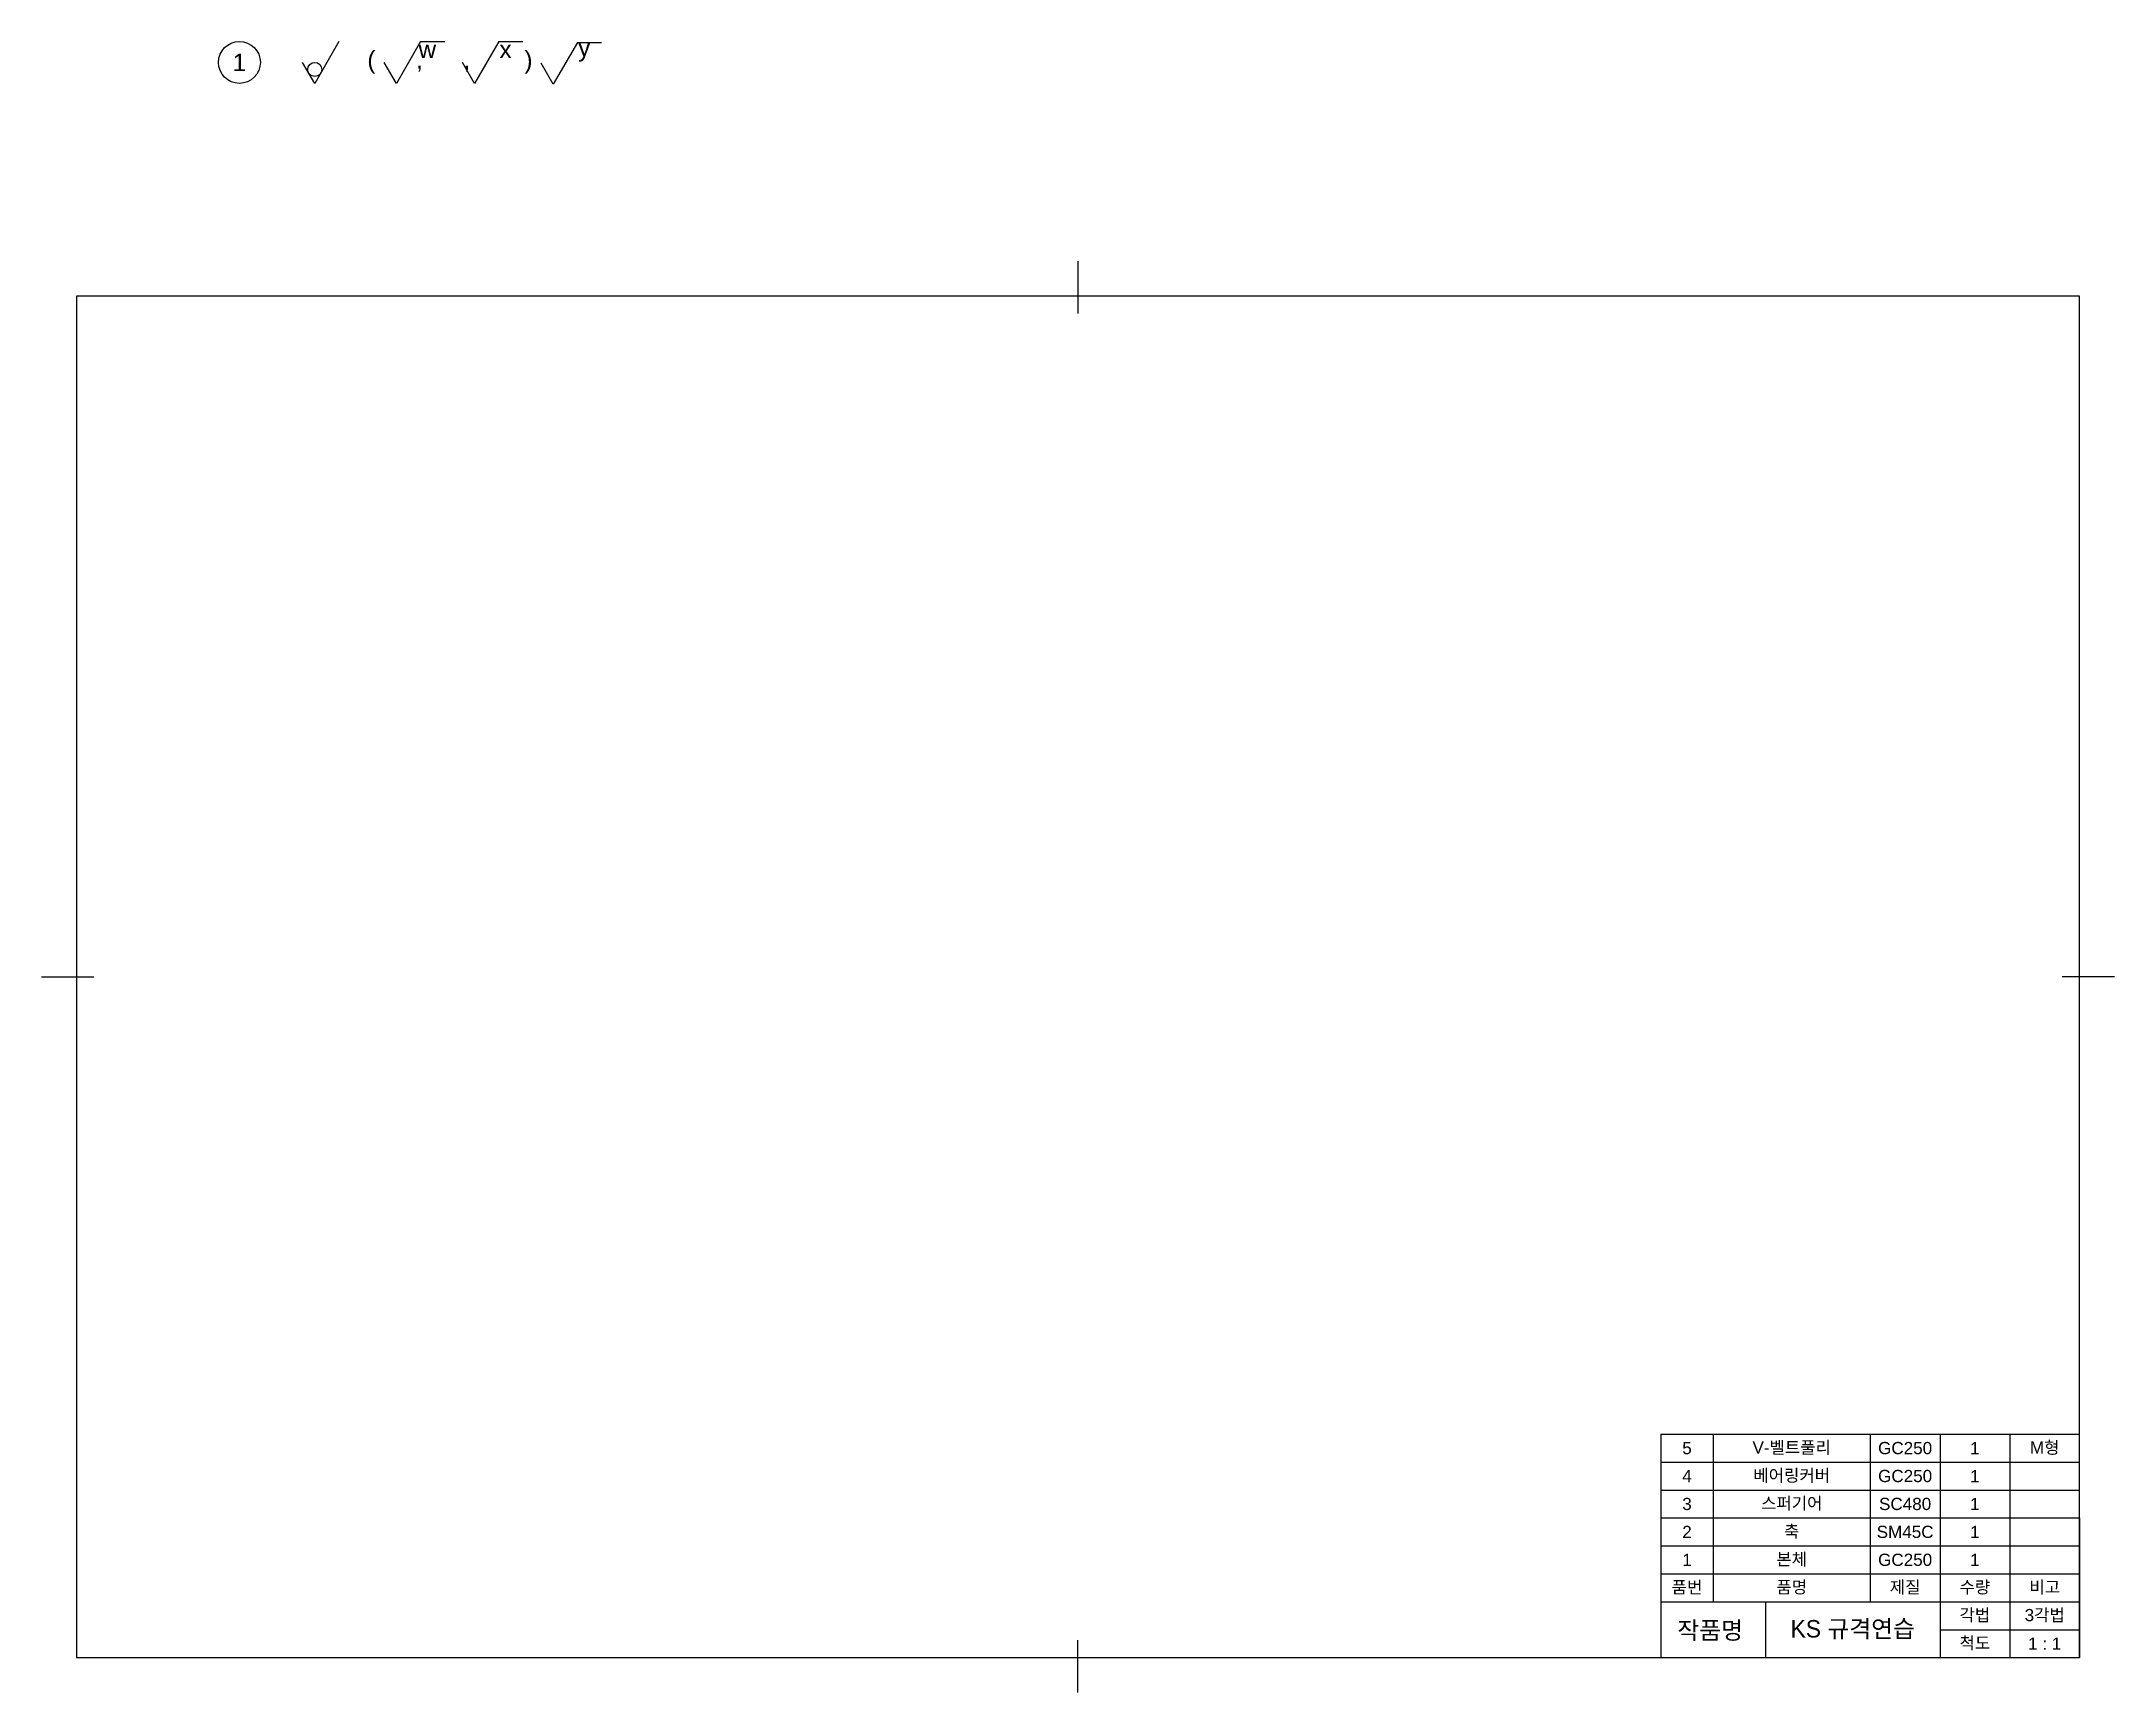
# Model space of a CAD drawing. Header units: millimetres. Extents: x -5 to 589, y -2 to 471.
import ezdxf

# ---------------------------------------------------------------- set-up
doc = ezdxf.new("R2010")
doc.units = ezdxf.units.MM
for name, color, linetype in [('가는실선', 7, 'Continuous'), ('문자', 2, 'Continuous'), ('외형선', 3, 'Continuous'), ('윤곽선', 4, 'Continuous')]:
    doc.layers.add(name, color=color, linetype=linetype)
doc.styles.get("Standard").update_dxf_attribs({"font": 'arial.ttf'})

msp = doc.modelspace()

# ---------------------------------------------------------------- linework, layer by layer
at = {"layer": '가는실선'}
for p, q in [((458.58, 71.99), (578.58, 71.99)), ((458.58, 71.99), (578.58, 71.99)), ((473.58, 71.99), (473.58, 23.99)), ((473.58, 71.99), (473.58, 23.99)), ((518.58, 71.99), (518.58, 23.99)), ((518.58, 71.99), (518.58, 23.99)), ((538.58, 71.99), (538.58, 7.99)), ((538.58, 71.99), (538.58, 7.99)), ((558.58, 71.99), (558.58, 7.99)), ((558.58, 71.99), (558.58, 7.99)), ((458.58, 63.99), (578.58, 63.99)), ((458.58, 63.99), (578.58, 63.99)), ((458.58, 55.99), (578.58, 55.99)), ((458.58, 55.99), (578.58, 55.99)), ((458.58, 47.99), (578.58, 47.99)), ((458.58, 47.99), (578.58, 47.99)), ((578.58, 47.99), (578.58, 7.99)), ((578.58, 47.99), (578.58, 7.99)), ((458.58, 39.99), (578.58, 39.99)), ((458.58, 39.99), (578.58, 39.99)), ((458.58, 31.99), (578.58, 31.99)), ((458.58, 31.99), (578.58, 31.99)), ((488.58, 23.99), (488.58, 7.99)), ((488.58, 23.99), (488.58, 7.99)), ((538.58, 15.99), (578.58, 15.99)), ((538.58, 15.99), (578.58, 15.99)), ((458.58, 7.99), (578.58, 7.99)), ((458.58, 7.99), (578.58, 7.99))]:
    msp.add_line(p, q, dxfattribs=at)
at = {"layer": '문자'}
msp.add_circle((51.3, 464.94), 6, dxfattribs=at)
msp.add_circle((51.3, 464.94), 6, dxfattribs=at)
at = {"layer": '외형선'}
for p, q in [((79.82, 470.94), (72.89, 458.94)), ((79.82, 470.94), (72.89, 458.94)), ((103.2, 470.94), (96.27, 458.94)), ((103.2, 470.94), (96.27, 458.94)), ((103.2, 470.94), (110.13, 470.94)), ((103.2, 470.94), (110.13, 470.94)), ((125.62, 470.94), (118.69, 458.94)), ((125.62, 470.94), (118.69, 458.94)), ((125.62, 470.94), (132.54, 470.94)), ((125.62, 470.94), (132.54, 470.94)), ((148.15, 470.69), (141.23, 458.69)), ((148.15, 470.69), (141.23, 458.69)), ((148.15, 470.69), (155.08, 470.69)), ((148.15, 470.69), (155.08, 470.69)), ((72.89, 458.94), (69.42, 464.94)), ((72.89, 458.94), (69.42, 464.94)), ((96.27, 458.94), (92.81, 464.94)), ((96.27, 458.94), (92.81, 464.94)), ((118.69, 458.94), (115.22, 464.94)), ((118.69, 458.94), (115.22, 464.94)), ((141.23, 458.69), (137.76, 464.69)), ((141.23, 458.69), (137.76, 464.69)), ((291.58, 407.99), (291.58, 392.99)), ((291.58, 407.99), (291.58, 392.99)), ((-5.42, 202.99), (9.58, 202.99)), ((-5.42, 202.99), (9.58, 202.99)), ((588.58, 202.99), (573.58, 202.99)), ((588.58, 202.99), (573.58, 202.99)), ((458.58, 71.99), (458.58, 7.99)), ((458.58, 71.99), (458.58, 7.99)), ((458.58, 23.99), (578.58, 23.99)), ((458.58, 23.99), (578.58, 23.99)), ((291.58, -2.01), (291.58, 12.99)), ((291.58, -2.01), (291.58, 12.99))]:
    msp.add_line(p, q, dxfattribs=at)
msp.add_circle((72.89, 462.94), 2, dxfattribs=at)
msp.add_circle((72.89, 462.94), 2, dxfattribs=at)
at = {"layer": '윤곽선'}
msp.add_lwpolyline([(4.58, 7.99), (578.58, 7.99), (578.58, 397.99), (4.58, 397.99)], close=True, dxfattribs=at)
msp.add_lwpolyline([(4.58, 7.99), (578.58, 7.99), (578.58, 397.99), (4.58, 397.99)], close=True, dxfattribs=at)

# ---------------------------------------------------------------- texts
at = {"layer": '문자', "attachment_point": 5}
for s, width, insert, char_height in [('5', 15, (466.08, 67.99), 3.5), ('5', 15, (466.08, 67.99), 3.5), ('V-벨트풀리', 33.039, (496.08, 67.99), 3.5), ('V-벨트풀리', 33.039, (496.08, 67.99), 3.5), ('GC250', 15, (528.58, 67.99), 3.5), ('GC250', 15, (528.58, 67.99), 3.5), ('1', 15, (548.58, 67.99), 3.5), ('1', 15, (548.58, 67.99), 3.5), ('M형', 15, (568.58, 67.99), 3.5), ('M형', 15, (568.58, 67.99), 3.5), ('4', 15, (466.08, 59.99), 3.5), ('4', 15, (466.08, 59.99), 3.5), ('베어링커버', 32.0028, (496.08, 59.99), 3.5), ('베어링커버', 32.0028, (496.08, 59.99), 3.5), ('GC250', 15, (528.58, 59.99), 3.5), ('GC250', 15, (528.58, 59.99), 3.5), ('1', 15, (548.58, 59.99), 3.5), ('1', 15, (548.58, 59.99), 3.5), ('3', 15, (466.08, 51.99), 3.5), ('3', 15, (466.08, 51.99), 3.5), ('스퍼기어', 32.3428, (496.08, 51.99), 3.5), ('스퍼기어', 32.3428, (496.08, 51.99), 3.5), ('SC480', 15, (528.58, 51.99), 3.5), ('SC480', 15, (528.58, 51.99), 3.5), ('1', 15, (548.58, 51.99), 3.5), ('1', 15, (548.58, 51.99), 3.5), ('2', 15, (466.08, 43.99), 3.5), ('2', 15, (466.08, 43.99), 3.5), ('축', 15, (496.08, 43.99), 3.5), ('축', 15, (496.08, 43.99), 3.5), ('SM45C', 15, (528.58, 43.99), 3.5), ('SM45C', 15, (528.58, 43.99), 3.5), ('1', 15, (548.58, 43.99), 3.5), ('1', 15, (548.58, 43.99), 3.5), ('1', 15, (466.08, 35.99), 3.5), ('1', 15, (466.08, 35.99), 3.5), ('본체', 15, (496.08, 35.99), 3.5), ('본체', 15, (496.08, 35.99), 3.5), ('GC250', 15, (528.58, 35.99), 3.5), ('GC250', 15, (528.58, 35.99), 3.5), ('1', 15, (548.58, 35.99), 3.5), ('1', 15, (548.58, 35.99), 3.5), ('품번', 15, (466.08, 27.99), 3.5), ('품번', 15, (466.08, 27.99), 3.5), ('품명', 15, (496.08, 27.99), 3.5), ('품명', 15, (496.08, 27.99), 3.5), ('제질', 15, (528.58, 27.99), 3.5), ('제질', 15, (528.58, 27.99), 3.5), ('수량', 15, (548.58, 27.99), 3.5), ('수량', 15, (548.58, 27.99), 3.5), ('비고', 15, (568.58, 27.99), 3.5), ('비고', 15, (568.58, 27.99), 3.5), ('작품명', 28.1497, (472.73, 15.53), 5), ('작품명', 28.1497, (472.73, 15.53), 5), ('{\\fGulim|b0|i0|c129|p50;KS 규격연습}', 43.9967, (513.58, 15.99), 5), ('{\\fGulim|b0|i0|c129|p50;KS 규격연습}', 43.9967, (513.58, 15.99), 5), ('각법', 15, (548.58, 19.99), 3.5), ('각법', 15, (548.58, 19.99), 3.5), ('3각법', 15, (568.58, 19.99), 3.5), ('3각법', 15, (568.58, 19.99), 3.5), ('척도', 15, (548.58, 11.99), 3.5), ('척도', 15, (548.58, 11.99), 3.5), ('1 : 1', 15, (568.58, 11.99), 3.5), ('1 : 1', 15, (568.58, 11.99), 3.5)]:
    msp.add_mtext_dynamic_manual_height_columns(s, width=width, gutter_width=12.5, heights=[0], dxfattribs=dict(at, insert=insert, char_height=char_height))
at = {"layer": '외형선', "char_height": 5}
for s, width, insert, attachment_point in [('w', 10.2628, (105.14, 468.67), 5), ('w', 10.2628, (105.14, 468.67), 5), ('x', 10.2628, (127.56, 468.67), 5), ('x', 10.2628, (127.56, 468.67), 5), ('y', 10.2628, (150.1, 468.42), 5), ('y', 10.2628, (150.1, 468.42), 5), ('1', 10.2628, (51.3, 464.94), 5), ('1', 10.2628, (51.3, 464.94), 5), ('(      ,      ,        )', 76.9962, (87.95, 464.94), 4), ('(      ,      ,        )', 76.9962, (87.95, 464.94), 4)]:
    msp.add_mtext_dynamic_manual_height_columns(s, width=width, gutter_width=25, heights=[0], dxfattribs=dict(at, insert=insert, attachment_point=attachment_point))

doc.saveas('drawing.dxf')
